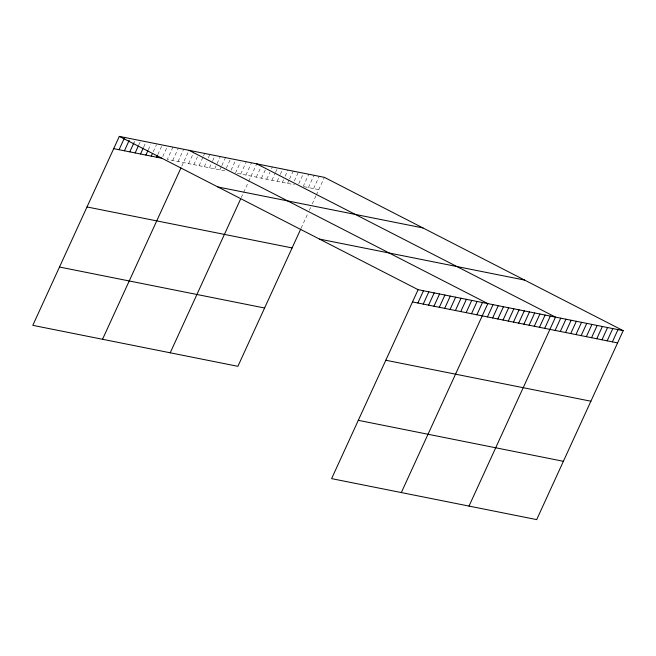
<?xml version="1.0" encoding="UTF-8"?>
<svg xmlns="http://www.w3.org/2000/svg" width="656" height="656" viewBox="0 0 656 656"><rect width="100%" height="100%" fill="white"/><g stroke="black" fill="none" stroke-linecap="round" stroke-linejoin="round"><path stroke-width="0.49" stroke-dasharray="3.28 2.46" d="M133.799 143.106L134.603 141.352M138.76 145.05L140.368 141.548M143.721 147.001L145.73 142.623M148.289 149.822L150.691 144.566M153.25 151.766L156.456 144.763M157.817 154.586L161.819 145.837M162.778 156.538L166.788 147.789M172.946 147.108L167.337 159.359L225.082 170.896M172.708 160.425L178.317 148.174M178.071 161.499L183.68 149.248M181.786 166.157L189.043 150.322M188.641 163.615L193.848 152.233M193.848 164.656L197.448 156.776M199.055 165.689L203.057 156.94M203.458 156.071L204.664 153.438M204.254 166.731L206.665 161.483M208.264 157.981L209.863 154.48M209.461 167.772L212.265 161.647M212.667 160.769L215.07 155.521M214.668 168.813L220.277 156.563M219.875 169.855L221.482 166.353M221.876 165.476L225.484 157.604M226.287 168.272L230.691 158.645M231.092 170.183L235.496 160.556M235.496 172.971L240.301 162.475M240.703 174.012L246.312 161.761M245.91 175.054L251.519 162.803M241.252 197.628L248.239 182.376M248.649 181.474L256.726 163.844M256.324 177.136L261.531 165.763M261.523 178.178L265.532 169.428M266.73 179.219L269.936 172.216M271.543 168.715L272.338 166.968M271.937 180.252L275.143 173.258M275.545 172.38L277.545 168.002M277.144 181.294L279.948 175.168M280.35 174.299L282.752 169.043M282.351 182.335L283.556 179.711M285.155 176.21L287.959 170.084M287.558 183.377L289.157 179.875M289.558 178.998L293.166 171.126M294.364 180.917L298.373 172.167M298.767 183.705L302.777 174.955M303.179 186.501L308.787 174.25M308.386 187.534L313.994 175.283M313.584 188.575L319.201 176.325M301.137 228.19L308.115 212.946M309.345 210.248L310.583 207.558M312.223 203.975L315.921 195.898M316.331 195.004L324.4 177.366M237.234 173.323L294.503 184.762M304.04 186.673L318.791 189.617"/><path stroke-width="0.98" d="M623.2 330.657L418.11 289.681L331.6 478.634L536.69 519.609L623.2 330.657L324.4 177.366L119.31 136.391L32.8 325.343L237.89 366.319L300.727 229.092M119.064 149.707L124.673 137.457M124.427 150.782L129.232 140.286M129.79 151.856L133.799 143.106M135.152 152.93L138.359 145.927M140.523 153.996L143.328 147.871M145.886 155.07L147.887 150.691M151.249 156.144L152.454 153.52M156.612 157.21L157.415 155.464M102.533 339.275L180.966 167.952M170.216 352.797L240.432 199.416M417.864 303.006L423.473 290.756M423.227 304.072L428.835 291.822M428.589 305.147L434.198 292.896M433.952 306.221L439.561 293.97M439.315 307.287L444.924 295.036M444.678 308.361L450.287 296.11M450.049 309.435L455.658 297.184M455.412 310.501L461.02 298.25M460.774 311.575L466.383 299.325M466.137 312.65L471.746 300.399M471.5 313.724L477.109 301.473M476.863 314.79L482.472 302.539M401.324 492.566L487.834 303.613L189.043 150.322M487.433 316.905L493.041 304.655M492.64 317.947L498.248 305.696M497.847 318.988L503.455 306.737M503.054 320.021L508.662 307.771M508.261 321.063L513.869 308.812M513.468 322.104L519.076 309.853M518.675 323.146L524.283 310.895M523.882 324.187L529.49 311.936M529.089 325.228L534.697 312.978M534.287 326.27L539.896 314.019M539.494 327.303L545.103 315.052M544.701 328.344L550.31 316.094M469.007 506.088L555.517 317.135L256.726 163.844M555.115 330.427L560.724 318.176M560.322 331.469L565.931 319.218M565.529 332.51L571.138 320.259M570.736 333.551L576.345 321.301M575.943 334.585L581.552 322.334M581.15 335.626L586.759 323.375M586.357 336.667L591.966 324.417M591.556 337.709L597.165 325.458M596.763 338.75L602.372 326.499M601.97 339.792L607.579 327.541M607.177 340.833L612.786 328.582M612.384 341.866L617.993 329.615M113.701 148.641L161.975 158.285M217.915 186.976L423.005 227.952M319.505 239.096L524.595 280.071M87.002 206.952L292.1 247.927M412.493 301.932L617.591 342.908M59.499 267.033L264.589 308.008M385.802 360.242L590.892 401.218M358.291 420.324L563.389 461.299M119.31 136.391L418.11 289.681"/></g></svg>
